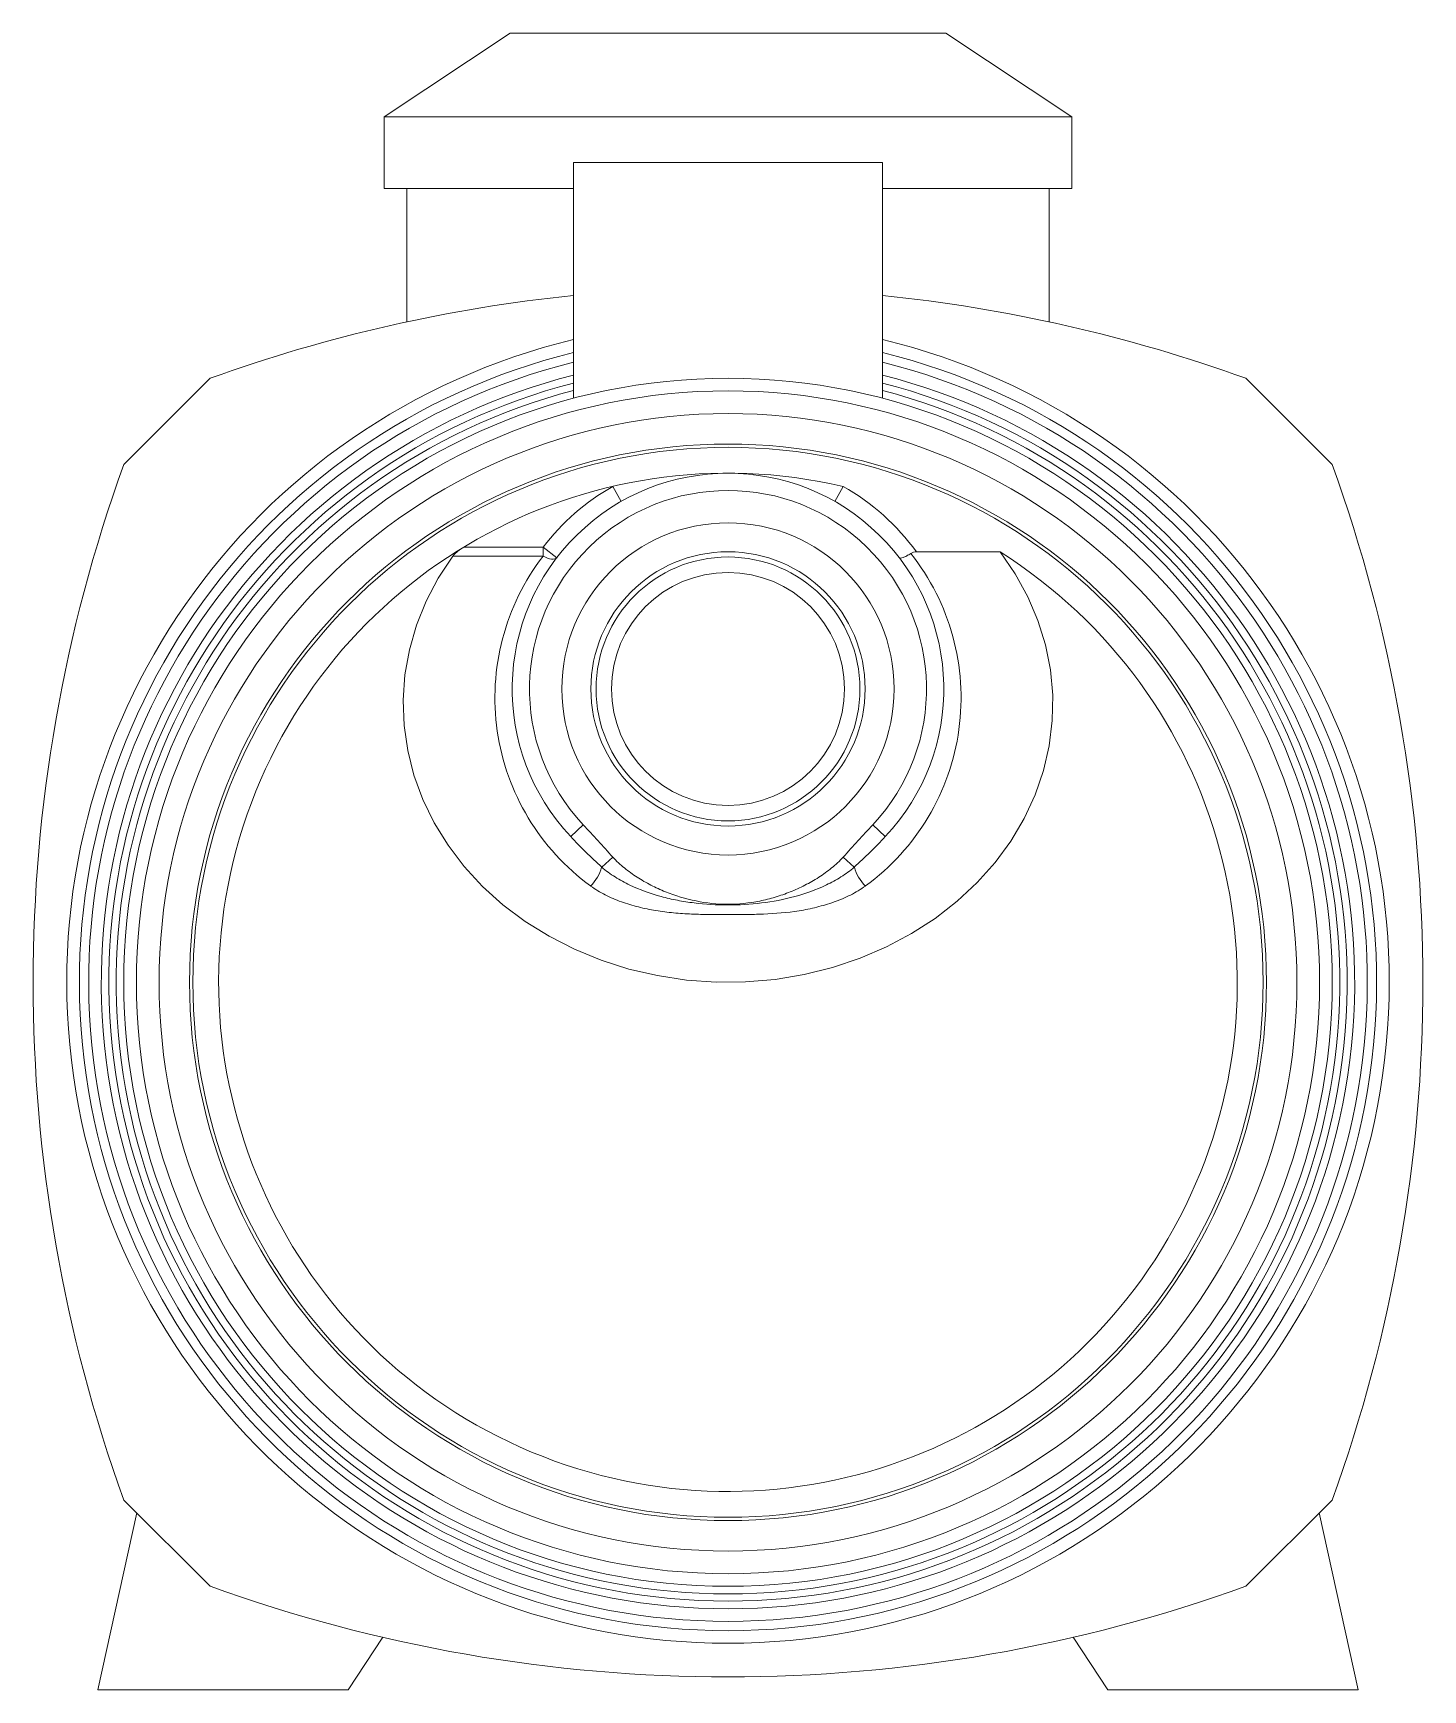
# Model space of a CAD drawing. Header units: millimetres. Extents: x -80 to 80, y -82 to 110.
import ezdxf

# ---------------------------------------------------------------- set-up
doc = ezdxf.new("R2010")
doc.units = ezdxf.units.MM

msp = doc.modelspace()

# ---------------------------------------------------------------- linework, layer by layer
at = {"color": 7, "linetype": 'Continuous', "lineweight": 15}
for p, q in [((-25.25, 110), (-39.84, 100.3)), ((25.25, 110), (-25.25, 110)), ((39.84, 100.3), (25.25, 110)), ((39.84, 100.3), (-39.84, 100.3)), ((-39.84, 100.3), (-39.84, 92)), ((39.84, 100.3), (39.84, 92)), ((-17.9, 95), (-17.9, 67.68)), ((17.9, 95), (-17.9, 95)), ((17.9, 67.69), (17.9, 95)), ((-39.84, 92), (-17.9, 92)), ((-37.2, 76.54), (-37.2, 92)), ((17.9, 92), (39.84, 92)), ((37.2, 92), (37.2, 76.54)), ((-60, 70), (-70, 60)), ((70, 60), (60, 70)), ((-12.36, 55.73), (-13.35, 57.47)), ((13.35, 57.47), (12.36, 55.73)), ((-30.62, 50.43), (-21.42, 50.43)), ((-21.42, 50.43), (-21.42, 49.4)), ((-19.84, 49.21), (-21.42, 50.43)), ((-21.42, 49.4), (-31.87, 49.4)), ((31.52, 49.88), (21.84, 49.88)), ((-16.77, 18.26), (-18.22, 16.89)), ((16.77, 18.26), (18.22, 16.89)), ((-14.63, 13.35), (-13.35, 14.51)), ((14.63, 13.35), (13.35, 14.51)), ((-70, -60), (-60, -70)), ((60, -70), (70, -60)), ((-73, -82), (-68.5, -61.5)), ((68.5, -61.5), (73, -82)), ((-40, -75.91), (-44, -82)), ((44, -82), (40, -75.91)), ((-44, -82), (-73, -82)), ((73, -82), (44, -82))]:
    msp.add_line(p, q, dxfattribs=at)
at = {"color": 7, "linetype": 'Continuous', "lineweight": 15, "flags": 128}
for points in [[(31.52, 49.88), (33.26, 47.35), (34.72, 44.69), (35.9, 41.93), (36.78, 39.1), (37.35, 36.2), (37.62, 33.27), (37.57, 30.34), (37.21, 27.42), (36.54, 24.54), (35.57, 21.72), (34.31, 18.99), (32.76, 16.37), (30.94, 13.89), (28.86, 11.55), (26.55, 9.39), (24.01, 7.41), (21.27, 5.65), (18.36, 4.1), (15.3, 2.78), (12.11, 1.71), (8.82, 0.9), (5.45, 0.34), (2.04, 0.05), (-1.38, 0.02), (-4.8, 0.26), (-8.17, 0.77), (-11.48, 1.54), (-14.69, 2.56), (-17.78, 3.83), (-20.73, 5.33), (-23.5, 7.06), (-26.07, 8.99), (-28.43, 11.12), (-30.56, 13.43), (-32.43, 15.89), (-34.03, 18.48), (-35.35, 21.19), (-36.38, 23.99), (-37.11, 26.86), (-37.52, 29.78), (-37.63, 32.71), (-37.43, 35.64), (-36.91, 38.54), (-36.09, 41.39), (-34.97, 44.17), (-33.56, 46.85), (-31.87, 49.4)], [(-19.84, 49.21), (-19.94, 49.12), (-20.08, 49.06), (-20.25, 49.04), (-20.45, 49.04), (-20.67, 49.09), (-20.91, 49.16), (-21.16, 49.27), (-21.42, 49.4)]]:
    msp.add_lwpolyline(points, dxfattribs=at)
at = {"color": 7, "linetype": 'Continuous', "lineweight": 15}
for centre, radius in [((0, 0), 70), ((0, 0), 68.54), ((0, 0), 65.91), ((0, 0), 62.38), ((0, 0), 62), ((0, 34), 19.25), ((0, 34), 15.89), ((0, 34), 15.29), ((0, 34), 13.5)]:
    msp.add_circle(centre, radius, dxfattribs=at)
for centre, radius, start, end in [((0, -96.18), 176.68, 95.8148, 109.8525), ((0, -96.18), 176.68, 70.1475, 84.1852), ((0, 0), 76.6, 103.5139, 76.4861), ((0, 0), 72.6, 104.2738, 75.7262), ((96.18, 0), 176.68, 160.1475, 199.8525), ((-96.18, 0), 176.68, 340.1475, 19.8525), ((0, 0), 59, 76.9258, 57.7107), ((0, 34), 25, 316.8024, 223.1976), ((0, 34), 23, 316.8024, 223.1976), ((0, 34), 27, 119.6248, 142.5136), ((0, 34), 27, 36.0161, 60.3752), ((0, 32.97), 27, 142.5136, 233.8687), ((0, 32.97), 27, 306.1313, 38.3154), ((-19.12, 14.51), 4.63, 313.6615, 345.5143), ((19.12, 14.51), 4.63, 194.4857, 226.3385), ((0, 96.18), 176.68, 250.1475, 289.8525)]:
    msp.add_arc(centre, radius, start, end, dxfattribs=at)
at = {"color": 8, "linetype": 'Continuous', "lineweight": 15}
for radius, start, end in [(75.14, 103.7825, 76.2175), (74.06, 103.9858, 76.0142), (71.72, 104.4525, 75.5475), (70.88, 104.6281, 75.3719)]:
    msp.add_arc((0, 0), radius, start, end, dxfattribs=at)
at = {"color": 7, "linetype": 'Continuous', "lineweight": 15}
for points, knots in [([(-31.87, 49.4), (-31.8, 49.5), (-31.71, 49.6), (-31.52, 49.79), (-31.42, 49.87), (-31.09, 50.13), (-30.86, 50.29), (-30.62, 50.43)], [0, 0, 0, 0, 0.25, 0.25, 0.5, 0.5, 1, 1, 1, 1]), ([(21.18, 49.71), (21.01, 49.6), (20.85, 49.5), (20.55, 49.34), (20.41, 49.28), (20.17, 49.19), (20.07, 49.17), (19.92, 49.16), (19.87, 49.18), (19.84, 49.21)], [0, 0, 0, 0, 0.25, 0.25, 0.5, 0.5, 0.75, 0.75, 1, 1, 1, 1]), ([(21.84, 49.88), (21.72, 49.88), (21.61, 49.87), (21.38, 49.81), (21.28, 49.77), (21.18, 49.71)], [0, 0, 0, 0, 0.5, 0.5, 1, 1, 1, 1]), ([(-16.77, 18.26), (-16.19, 17.64), (-15.62, 17.02), (-14.48, 15.77), (-13.91, 15.14), (-13.35, 14.51)], [0, 0, 0, 0, 0.5, 0.5, 1, 1, 1, 1]), ([(13.35, 14.51), (13.91, 15.14), (14.48, 15.77), (15.62, 17.02), (16.19, 17.64), (16.77, 18.26)], [0, 0, 0, 0, 0.5, 0.5, 1, 1, 1, 1]), ([(-14.63, 13.35), (-15.26, 13.92), (-15.87, 14.49), (-17.07, 15.67), (-17.65, 16.28), (-18.22, 16.89)], [0, 0, 0, 0, 0.5, 0.5, 1, 1, 1, 1]), ([(18.22, 16.89), (17.65, 16.28), (17.07, 15.67), (15.87, 14.5), (15.26, 13.92), (14.63, 13.35)], [0, 0, 0, 0, 0.5, 0.5, 1, 1, 1, 1]), ([(-13.35, 14.51), (-12.93, 14.05), (-12.48, 13.64), (-11.53, 12.87), (-11.03, 12.51), (-10.01, 11.85), (-9.48, 11.54), (-8.38, 10.98), (-7.82, 10.72), (-4.95, 9.57), (-2.49, 9.05), (1.22, 9.05), (2.46, 9.18), (4.28, 9.54), (4.88, 9.69), (6.06, 10.05), (6.64, 10.25), (7.79, 10.71), (8.35, 10.97), (9.45, 11.53), (9.99, 11.84), (11.03, 12.5), (11.53, 12.86), (12.48, 13.64), (12.93, 14.05), (13.35, 14.51)], [0, 0, 0, 0, 0.0625, 0.0625, 0.125, 0.125, 0.1875, 0.1875, 0.25, 0.25, 0.5, 0.5, 0.625, 0.625, 0.6875, 0.6875, 0.75, 0.75, 0.8125, 0.8125, 0.875, 0.875, 0.9375, 0.9375, 1, 1, 1, 1]), ([(14.63, 13.35), (14.15, 12.93), (13.63, 12.56), (12.54, 11.87), (11.98, 11.57), (10.22, 10.72), (8.99, 10.28), (6.47, 9.59), (5.19, 9.35), (2.6, 9.04), (1.29, 8.96), (-1.33, 8.96), (-2.63, 9.04), (-4.57, 9.28), (-5.22, 9.38), (-6.5, 9.62), (-7.14, 9.77), (-9, 10.28), (-10.21, 10.72), (-11.95, 11.55), (-12.52, 11.86), (-13.62, 12.55), (-14.15, 12.93), (-14.63, 13.35)], [0, 0, 0, 0, 0.0625, 0.0625, 0.125, 0.125, 0.25, 0.25, 0.375, 0.375, 0.5, 0.5, 0.625, 0.625, 0.6875, 0.6875, 0.75, 0.75, 0.875, 0.875, 0.9375, 0.9375, 1, 1, 1, 1]), ([(15.92, 11.16), (15.38, 10.77), (14.8, 10.42), (13.58, 9.81), (12.94, 9.54), (11.63, 9.08), (10.97, 8.88), (9.6, 8.54), (8.92, 8.4), (6.86, 8.07), (5.48, 7.96), (3.41, 7.88), (2.71, 7.86), (1.33, 7.85), (0.64, 7.84), (-0.75, 7.84), (-1.44, 7.85), (-2.83, 7.86), (-3.52, 7.88), (-4.91, 7.94), (-5.61, 7.98), (-6.99, 8.12), (-7.68, 8.2), (-9.04, 8.43), (-9.71, 8.56), (-10.71, 8.82), (-11.04, 8.91), (-11.7, 9.11), (-12.03, 9.21), (-12.99, 9.56), (-13.62, 9.83), (-14.81, 10.43), (-15.38, 10.77), (-15.92, 11.16)], [0, 0, 0, 0, 0.0625, 0.0625, 0.125, 0.125, 0.1875, 0.1875, 0.25, 0.25, 0.375, 0.375, 0.4375, 0.4375, 0.5, 0.5, 0.5625, 0.5625, 0.625, 0.625, 0.6875, 0.6875, 0.75, 0.75, 0.8125, 0.8125, 0.84375, 0.84375, 0.875, 0.875, 0.9375, 0.9375, 1, 1, 1, 1])]:
    msp.add_open_spline(points, degree=3, knots=knots, dxfattribs=at)

doc.saveas('drawing.dxf')
